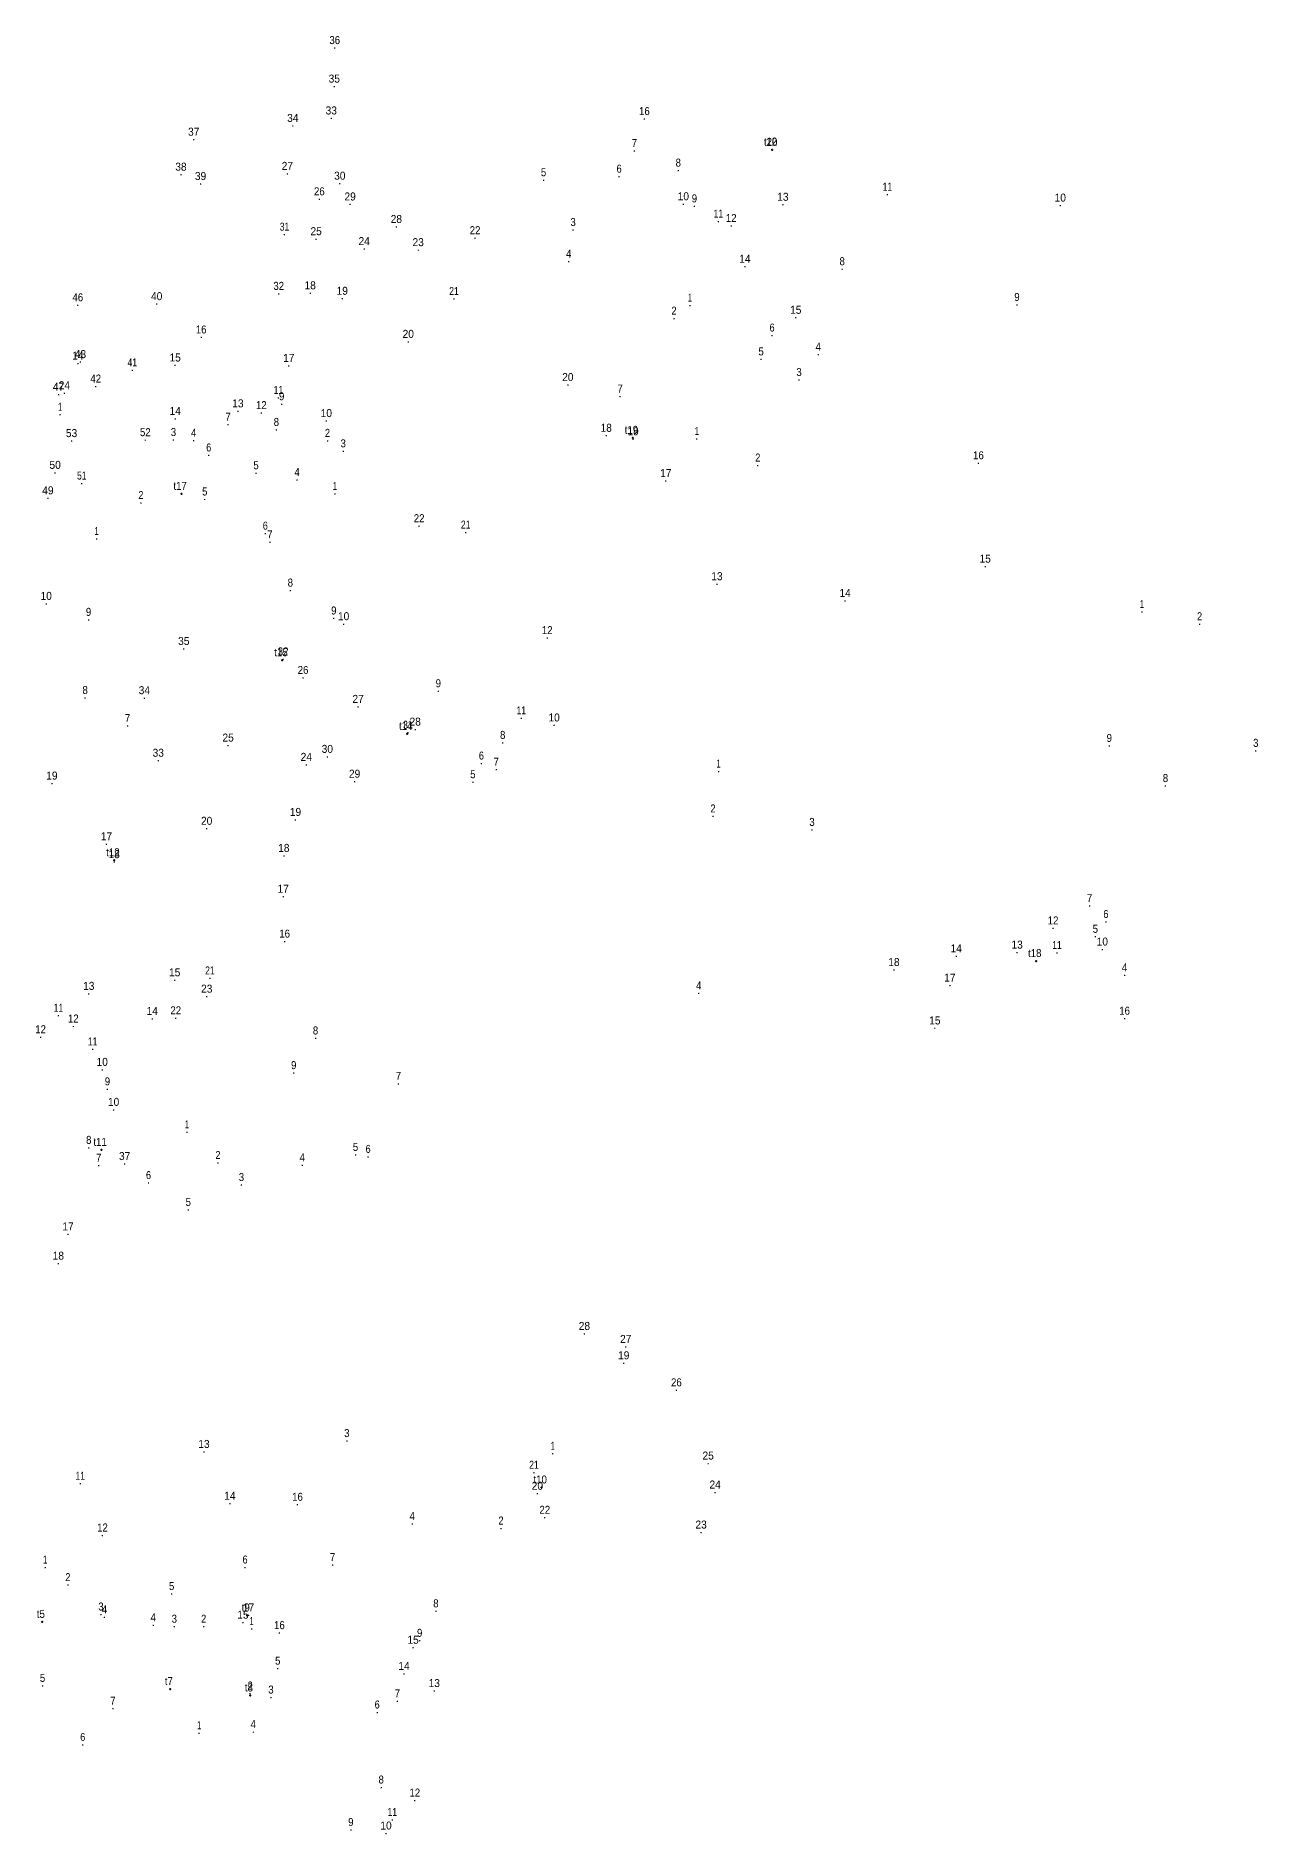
# Model space of a CAD drawing. Header units: metres. Extents: x 9371 to 11025, y 7846 to 11008.
# Drawn here: x 10261 to 11025, y 9839 to 10963 of the extents above; entities that cross this region are included whole.
import ezdxf
from ezdxf.enums import TextEntityAlignment as Align

# ---------------------------------------------------------------- set-up
doc = ezdxf.new("R2010")
doc.units = ezdxf.units.M
doc.header["$LTSCALE"] = 2
doc.layers.add('10', color=7, linetype='Continuous', lineweight=13)
doc.layers.add('11', color=7, linetype='Continuous', lineweight=13)
doc.layers.add('12', color=7, linetype='Continuous')

msp = doc.modelspace()

# ---------------------------------------------------------------- hatches: boundary and pattern name
at = {"layer": '10'}
for points in [[(10721.075, 10892, 1), (10720.925, 10892, 1)], [(10634.075, 10712, 1), (10633.925, 10712, 1)], [(10352.075, 10677, 1), (10351.925, 10677, 1)], [(10415.075, 10573, 1), (10414.925, 10573, 1)], [(10493.075, 10527, 1), (10492.925, 10527, 1)], [(10310.075, 10448, 1), (10309.925, 10448, 1)], [(10886.075, 10385, 1), (10885.925, 10385, 1)], [(10302.075, 10267, 1), (10301.925, 10267, 1)], [(10577.075, 10056, 1), (10576.925, 10056, 1)], [(10265.075, 9972, 1), (10264.925, 9972, 1)], [(10393.075, 9976, 1), (10392.925, 9976, 1)], [(10345.075, 9930, 1), (10344.925, 9930, 1)], [(10395.075, 9926, 1), (10394.925, 9926, 1)]]:
    msp.add_hatch(color=256, dxfattribs=at).paths.add_polyline_path(points)

# ---------------------------------------------------------------- linework, layer by layer
for p, q in [((10720.69, 10892), (10720.38, 10892)), ((10721, 10892.62), (10721, 10892.31)), ((10721, 10891.69), (10721, 10891.38)), ((10721.62, 10892), (10721.31, 10892)), ((10633.69, 10712), (10633.38, 10712)), ((10634, 10712.62), (10634, 10712.31)), ((10634, 10711.69), (10634, 10711.38)), ((10634.62, 10712), (10634.31, 10712)), ((10351.69, 10677), (10351.38, 10677)), ((10352, 10677.62), (10352, 10677.31)), ((10352, 10676.69), (10352, 10676.38)), ((10352.62, 10677), (10352.31, 10677)), ((10414.69, 10573), (10414.38, 10573)), ((10415, 10573.62), (10415, 10573.31)), ((10415, 10572.69), (10415, 10572.38)), ((10415.62, 10573), (10415.31, 10573)), ((10492.69, 10527), (10492.38, 10527)), ((10493, 10527.62), (10493, 10527.31)), ((10493, 10526.69), (10493, 10526.38)), ((10493.62, 10527), (10493.31, 10527)), ((10309.69, 10448), (10309.38, 10448)), ((10310, 10448.62), (10310, 10448.31)), ((10310, 10447.69), (10310, 10447.38)), ((10310.62, 10448), (10310.31, 10448)), ((10885.69, 10385), (10885.38, 10385)), ((10886, 10385.62), (10886, 10385.31)), ((10886, 10384.69), (10886, 10384.38)), ((10886.62, 10385), (10886.31, 10385)), ((10301.69, 10267), (10301.38, 10267)), ((10302, 10267.62), (10302, 10267.31)), ((10302, 10266.69), (10302, 10266.38)), ((10302.62, 10267), (10302.31, 10267)), ((10576.69, 10056), (10576.38, 10056)), ((10577, 10056.62), (10577, 10056.31)), ((10577, 10055.69), (10577, 10055.38)), ((10577.62, 10056), (10577.31, 10056)), ((10264.69, 9972), (10264.38, 9972)), ((10265, 9972.62), (10265, 9972.31)), ((10265, 9971.69), (10265, 9971.38)), ((10265.62, 9972), (10265.31, 9972)), ((10392.69, 9976), (10392.38, 9976)), ((10393, 9976.62), (10393, 9976.31)), ((10393, 9975.69), (10393, 9975.38)), ((10393.62, 9976), (10393.31, 9976)), ((10344.69, 9930), (10344.38, 9930)), ((10345, 9930.62), (10345, 9930.31)), ((10345, 9929.69), (10345, 9929.38)), ((10345.62, 9930), (10345.31, 9930)), ((10394.69, 9926), (10394.38, 9926)), ((10395, 9926.62), (10395, 9926.31)), ((10395, 9925.69), (10395, 9925.38)), ((10395.62, 9926), (10395.31, 9926))]:
    msp.add_line(p, q, dxfattribs=at)
for centre, radius in [((10721, 10892), 0.312), ((10721, 10892), 0.075), ((10634, 10712), 0.312), ((10634, 10712), 0.075), ((10352, 10677), 0.312), ((10352, 10677), 0.075), ((10415, 10573), 0.312), ((10415, 10573), 0.075), ((10493, 10527), 0.312), ((10493, 10527), 0.075), ((10310, 10448), 0.312), ((10310, 10448), 0.075), ((10886, 10385), 0.312), ((10886, 10385), 0.075), ((10302, 10267), 0.312), ((10302, 10267), 0.075), ((10577, 10056), 0.312), ((10577, 10056), 0.075), ((10265, 9972), 0.312), ((10265, 9972), 0.075), ((10393, 9976), 0.312), ((10393, 9976), 0.075), ((10345, 9930), 0.312), ((10345, 9930), 0.075), ((10395, 9926), 0.312), ((10395, 9926), 0.075)]:
    msp.add_circle(centre, radius, dxfattribs=at)
at = {"layer": '11'}
for p, q in [((10448.09, 10955.6), (10447.47, 10955.6)), ((10447.78, 10955.91), (10447.78, 10955.29)), ((10447.81, 10931.53), (10447.19, 10931.53)), ((10447.5, 10931.84), (10447.5, 10931.22)), ((10445.6, 10911.93), (10445.6, 10911.31)), ((10421.9, 10906.94), (10421.28, 10906.94)), ((10421.59, 10907.25), (10421.59, 10906.63)), ((10445.91, 10911.62), (10445.29, 10911.62)), ((10641.59, 10911.21), (10640.97, 10911.21)), ((10641.28, 10911.52), (10641.28, 10910.9)), ((10359.97, 10898.33), (10359.35, 10898.33)), ((10359.66, 10898.64), (10359.66, 10898.02)), ((10635.31, 10891.24), (10634.69, 10891.24)), ((10635, 10891.55), (10635, 10890.93)), ((10721.14, 10892.17), (10720.52, 10892.17)), ((10720.83, 10892.48), (10720.83, 10891.86)), ((10662.73, 10879.03), (10662.11, 10879.03)), ((10662.42, 10879.34), (10662.42, 10878.72)), ((10351.99, 10876.46), (10351.37, 10876.46)), ((10351.68, 10876.77), (10351.68, 10876.15)), ((10364.24, 10870.65), (10363.62, 10870.65)), ((10363.93, 10870.96), (10363.93, 10870.34)), ((10418.48, 10876.98), (10417.86, 10876.98)), ((10418.17, 10877.29), (10418.17, 10876.67)), ((10451.25, 10870.84), (10450.63, 10870.84)), ((10450.94, 10871.15), (10450.94, 10870.53)), ((10578.57, 10872.99), (10577.95, 10872.99)), ((10578.26, 10873.3), (10578.26, 10872.68)), ((10625.77, 10875.23), (10625.15, 10875.23)), ((10625.46, 10875.54), (10625.46, 10874.92)), ((10438.47, 10861.07), (10437.85, 10861.07)), ((10438.16, 10861.38), (10438.16, 10860.76)), ((10457.7, 10857.86), (10457.08, 10857.86)), ((10457.39, 10858.17), (10457.39, 10857.55)), ((10665.91, 10858), (10665.29, 10858)), ((10665.6, 10858.31), (10665.6, 10857.69)), ((10672.82, 10856.66), (10672.2, 10856.66)), ((10672.51, 10856.97), (10672.51, 10856.35)), ((10728.11, 10857.67), (10727.49, 10857.67)), ((10727.8, 10857.98), (10727.8, 10857.36)), ((10793.4, 10863.96), (10792.78, 10863.96)), ((10793.09, 10864.27), (10793.09, 10863.65)), ((10901.42, 10857.15), (10900.8, 10857.15)), ((10901.11, 10857.46), (10901.11, 10856.84)), ((10687.77, 10847.16), (10687.15, 10847.16)), ((10687.46, 10847.47), (10687.46, 10846.85)), ((10695.5, 10844.71), (10695.5, 10844.09)), ((10416.69, 10839), (10416.07, 10839)), ((10416.38, 10839.31), (10416.38, 10838.69)), ((10436.47, 10836.15), (10435.85, 10836.15)), ((10436.16, 10836.46), (10436.16, 10835.84)), ((10486.58, 10843.78), (10485.96, 10843.78)), ((10486.27, 10844.09), (10486.27, 10843.47)), ((10535.79, 10836.79), (10535.17, 10836.79)), ((10535.48, 10837.1), (10535.48, 10836.48)), ((10597.03, 10841.9), (10596.41, 10841.9)), ((10596.72, 10842.21), (10596.72, 10841.59)), ((10695.81, 10844.4), (10695.19, 10844.4)), ((10466.48, 10829.95), (10465.86, 10829.95)), ((10466.17, 10830.26), (10466.17, 10829.64)), ((10500.22, 10829.3), (10499.6, 10829.3)), ((10499.91, 10829.61), (10499.91, 10828.99)), ((10594.29, 10822.06), (10593.67, 10822.06)), ((10593.98, 10822.37), (10593.98, 10821.75)), ((10704.38, 10818.94), (10703.76, 10818.94)), ((10704.07, 10819.25), (10704.07, 10818.63)), ((10765.14, 10817.39), (10764.52, 10817.39)), ((10764.83, 10817.7), (10764.83, 10817.08)), ((10413.1, 10801.99), (10412.48, 10801.99)), ((10412.79, 10802.3), (10412.79, 10801.68)), ((10432.74, 10802.34), (10432.12, 10802.34)), ((10432.43, 10802.65), (10432.43, 10802.03)), ((10287.56, 10794.84), (10286.94, 10794.84)), ((10287.25, 10795.15), (10287.25, 10794.53)), ((10336.84, 10795.57), (10336.22, 10795.57)), ((10336.53, 10795.88), (10336.53, 10795.26)), ((10452.77, 10798.92), (10452.15, 10798.92)), ((10452.46, 10799.23), (10452.46, 10798.61)), ((10522.6, 10798.81), (10521.98, 10798.81)), ((10522.29, 10799.12), (10522.29, 10798.5)), ((10670.01, 10794.69), (10669.39, 10794.69)), ((10669.7, 10795), (10669.7, 10794.38)), ((10874.35, 10795.06), (10873.73, 10795.06)), ((10874.04, 10795.37), (10874.04, 10794.75)), ((10660.07, 10786.48), (10659.45, 10786.48)), ((10659.76, 10786.79), (10659.76, 10786.17)), ((10736.13, 10787.04), (10735.51, 10787.04)), ((10735.82, 10787.35), (10735.82, 10786.73)), ((10364.63, 10774.73), (10364.01, 10774.73)), ((10364.32, 10775.04), (10364.32, 10774.42)), ((10494.02, 10772), (10493.4, 10772)), ((10493.71, 10772.31), (10493.71, 10771.69)), ((10721.35, 10775.94), (10720.73, 10775.94)), ((10721.04, 10776.25), (10721.04, 10775.63)), ((10287.58, 10758.41), (10286.96, 10758.41)), ((10287.27, 10758.72), (10287.27, 10758.1)), ((10289.21, 10759.34), (10288.59, 10759.34)), ((10288.9, 10759.65), (10288.9, 10759.03)), ((10348.37, 10757.22), (10347.75, 10757.22)), ((10348.06, 10757.53), (10348.06, 10756.91)), ((10419.37, 10756.96), (10418.75, 10756.96)), ((10419.06, 10757.27), (10419.06, 10756.65)), ((10714.51, 10761.03), (10713.89, 10761.03)), ((10714.2, 10761.34), (10714.2, 10760.72)), ((10750.19, 10763.97), (10749.57, 10763.97)), ((10749.88, 10764.28), (10749.88, 10763.66)), ((10298.75, 10744.06), (10298.13, 10744.06)), ((10298.44, 10744.37), (10298.44, 10743.75)), ((10321.58, 10754.19), (10320.96, 10754.19)), ((10321.27, 10754.5), (10321.27, 10753.88)), ((10593.73, 10744.98), (10593.11, 10744.98)), ((10593.42, 10745.29), (10593.42, 10744.67)), ((10738.2, 10748.15), (10737.58, 10748.15)), ((10737.89, 10748.46), (10737.89, 10747.84)), ((10275.53, 10738.98), (10274.91, 10738.98)), ((10275.22, 10739.29), (10275.22, 10738.67)), ((10279.18, 10739.89), (10278.56, 10739.89)), ((10278.87, 10740.2), (10278.87, 10739.58)), ((10412.87, 10736.98), (10412.25, 10736.98)), ((10412.56, 10737.29), (10412.56, 10736.67)), ((10414.93, 10733), (10414.31, 10733)), ((10414.62, 10733.31), (10414.62, 10732.69)), ((10626.37, 10737.81), (10625.75, 10737.81)), ((10626.06, 10738.12), (10626.06, 10737.5)), ((10276.47, 10726.39), (10275.85, 10726.39)), ((10276.16, 10726.7), (10276.16, 10726.08)), ((10348.41, 10723.83), (10347.79, 10723.83)), ((10348.1, 10724.14), (10348.1, 10723.52)), ((10387.59, 10728.55), (10386.97, 10728.55)), ((10387.28, 10728.86), (10387.28, 10728.24)), ((10402.2, 10727.44), (10401.58, 10727.44)), ((10401.89, 10727.75), (10401.89, 10727.13)), ((10442.83, 10722.49), (10442.21, 10722.49)), ((10442.52, 10722.8), (10442.52, 10722.18)), ((10283.64, 10709.97), (10283.02, 10709.97)), ((10283.33, 10710.28), (10283.33, 10709.66)), ((10329.74, 10710.55), (10329.12, 10710.55)), ((10329.43, 10710.86), (10329.43, 10710.24)), ((10347.31, 10710.63), (10346.69, 10710.63)), ((10347, 10710.94), (10347, 10710.32)), ((10359.92, 10710.14), (10359.3, 10710.14)), ((10359.61, 10710.45), (10359.61, 10709.83)), ((10381.42, 10720.15), (10380.8, 10720.15)), ((10381.11, 10720.46), (10381.11, 10719.84)), ((10411.62, 10716.95), (10411, 10716.95)), ((10411.31, 10717.26), (10411.31, 10716.64)), ((10443.57, 10710.12), (10442.95, 10710.12)), ((10443.26, 10710.43), (10443.26, 10709.81)), ((10617.7, 10713.28), (10617.08, 10713.28)), ((10617.39, 10713.59), (10617.39, 10712.97)), ((10634.49, 10711.1), (10633.87, 10711.1)), ((10634.18, 10711.41), (10634.18, 10710.79)), ((10674.3, 10711.26), (10673.68, 10711.26)), ((10673.99, 10711.57), (10673.99, 10710.95)), ((10369.35, 10701), (10368.73, 10701)), ((10369.04, 10701.31), (10369.04, 10700.69)), ((10453.36, 10703.57), (10452.74, 10703.57)), ((10453.05, 10703.88), (10453.05, 10703.26)), ((10273.39, 10690.11), (10272.77, 10690.11)), ((10273.08, 10690.42), (10273.08, 10689.8)), ((10398.92, 10689.86), (10398.3, 10689.86)), ((10398.61, 10690.17), (10398.61, 10689.55)), ((10712.42, 10694.71), (10711.8, 10694.71)), ((10712.11, 10695.02), (10712.11, 10694.4)), ((10850.28, 10696.12), (10849.66, 10696.12)), ((10849.97, 10696.43), (10849.97, 10695.81)), ((10290.04, 10683.43), (10289.42, 10683.43)), ((10289.73, 10683.74), (10289.73, 10683.12)), ((10424.56, 10685.62), (10423.94, 10685.62)), ((10424.25, 10685.93), (10424.25, 10685.31)), ((10448.23, 10676.91), (10447.61, 10676.91)), ((10447.92, 10677.22), (10447.92, 10676.6)), ((10654.92, 10684.98), (10654.3, 10684.98)), ((10654.61, 10685.29), (10654.61, 10684.67)), ((10268.87, 10674.2), (10268.25, 10674.2)), ((10268.56, 10674.51), (10268.56, 10673.89)), ((10326.95, 10671.28), (10326.33, 10671.28)), ((10326.64, 10671.59), (10326.64, 10670.97)), ((10366.89, 10673.47), (10366.27, 10673.47)), ((10366.58, 10673.78), (10366.58, 10673.16)), ((10500.83, 10656.78), (10500.21, 10656.78)), ((10500.52, 10657.09), (10500.52, 10656.47)), ((10299.33, 10648.84), (10298.71, 10648.84)), ((10299.02, 10649.15), (10299.02, 10648.53)), ((10404.71, 10652.13), (10404.09, 10652.13)), ((10404.4, 10652.44), (10404.4, 10651.82)), ((10407.55, 10646.7), (10406.93, 10646.7)), ((10407.24, 10647.01), (10407.24, 10646.39)), ((10529.9, 10652.79), (10529.28, 10652.79)), ((10529.59, 10653.1), (10529.59, 10652.48)), ((10854.5, 10631.48), (10853.88, 10631.48)), ((10854.19, 10631.79), (10854.19, 10631.17)), ((10686.91, 10620.52), (10686.29, 10620.52)), ((10686.6, 10620.83), (10686.6, 10620.21)), ((10267.49, 10608.55), (10267.49, 10607.93)), ((10420.33, 10616.55), (10419.71, 10616.55)), ((10420.02, 10616.86), (10420.02, 10616.24)), ((10766.98, 10610.06), (10766.36, 10610.06)), ((10766.67, 10610.37), (10766.67, 10609.75)), ((10267.8, 10608.24), (10267.18, 10608.24)), ((10294.26, 10598.24), (10293.64, 10598.24)), ((10293.95, 10598.55), (10293.95, 10597.93)), ((10447.5, 10599.1), (10446.88, 10599.1)), ((10447.19, 10599.41), (10447.19, 10598.79)), ((10952.48, 10603.19), (10951.86, 10603.19)), ((10952.17, 10603.5), (10952.17, 10602.88)), ((10453.63, 10595.55), (10453.01, 10595.55)), ((10453.32, 10595.86), (10453.32, 10595.24)), ((10580.82, 10586.81), (10580.2, 10586.81)), ((10580.51, 10587.12), (10580.51, 10586.5)), ((10988.48, 10595.52), (10987.86, 10595.52)), ((10988.17, 10595.83), (10988.17, 10595.21)), ((10353.76, 10580.04), (10353.14, 10580.04)), ((10353.45, 10580.35), (10353.45, 10579.73)), ((10415.83, 10573.54), (10415.21, 10573.54)), ((10415.52, 10573.85), (10415.52, 10573.23)), ((10428.28, 10561.93), (10427.66, 10561.93)), ((10427.97, 10562.24), (10427.97, 10561.62)), ((10512.8, 10553.63), (10512.18, 10553.63)), ((10512.49, 10553.94), (10512.49, 10553.32)), ((10292.13, 10549.4), (10291.51, 10549.4)), ((10291.82, 10549.71), (10291.82, 10549.09)), ((10329.13, 10549.27), (10328.51, 10549.27)), ((10328.82, 10549.58), (10328.82, 10548.96)), ((10462.68, 10543.84), (10462.06, 10543.84)), ((10462.37, 10544.15), (10462.37, 10543.53)), ((10318.61, 10531.82), (10317.99, 10531.82)), ((10318.3, 10532.13), (10318.3, 10531.51)), ((10498.04, 10529.95), (10498.04, 10529.33)), ((10564.66, 10536.69), (10564.04, 10536.69)), ((10564.35, 10537), (10564.35, 10536.38)), ((10585.16, 10532.24), (10584.54, 10532.24)), ((10584.85, 10532.55), (10584.85, 10531.93)), ((10381.47, 10519.67), (10380.85, 10519.67)), ((10381.16, 10519.98), (10381.16, 10519.36)), ((10493.76, 10527.65), (10493.14, 10527.65)), ((10493.45, 10527.96), (10493.45, 10527.34)), ((10498.35, 10529.64), (10497.73, 10529.64)), ((10553.04, 10521.35), (10552.42, 10521.35)), ((10552.73, 10521.66), (10552.73, 10521.04)), ((10932.04, 10519.43), (10931.42, 10519.43)), ((10931.73, 10519.74), (10931.73, 10519.12)), ((10337.82, 10510.19), (10337.2, 10510.19)), ((10337.51, 10510.5), (10337.51, 10509.88)), ((10430.32, 10507.62), (10429.7, 10507.62)), ((10430.01, 10507.93), (10430.01, 10507.31)), ((10443.46, 10512.61), (10442.84, 10512.61)), ((10443.15, 10512.92), (10443.15, 10512.3)), ((10539.73, 10508.42), (10539.11, 10508.42)), ((10539.42, 10508.73), (10539.42, 10508.11)), ((11023.57, 10516.38), (11022.95, 10516.38)), ((11023.26, 10516.69), (11023.26, 10516.07)), ((10271.05, 10496.23), (10271.05, 10495.61)), ((10460.49, 10497.09), (10459.87, 10497.09)), ((10460.18, 10497.4), (10460.18, 10496.78)), ((10534.39, 10496.77), (10533.77, 10496.77)), ((10534.08, 10497.08), (10534.08, 10496.46)), ((10548.98, 10504.62), (10548.36, 10504.62)), ((10548.67, 10504.93), (10548.67, 10504.31)), ((10687.89, 10503.45), (10687.27, 10503.45)), ((10687.58, 10503.76), (10687.58, 10503.14)), ((10271.36, 10495.92), (10270.74, 10495.92)), ((10967.15, 10494.37), (10966.53, 10494.37)), ((10966.84, 10494.68), (10966.84, 10494.06)), ((10684.46, 10475.36), (10683.84, 10475.36)), ((10684.15, 10475.67), (10684.15, 10475.05)), ((10368.05, 10467.66), (10367.43, 10467.66)), ((10367.74, 10467.97), (10367.74, 10467.35)), ((10423.54, 10473.21), (10422.92, 10473.21)), ((10423.23, 10473.52), (10423.23, 10472.9)), ((10746.28, 10466.96), (10745.66, 10466.96)), ((10745.97, 10467.27), (10745.97, 10466.65)), ((10305.43, 10457.97), (10304.81, 10457.97)), ((10305.12, 10458.28), (10305.12, 10457.66)), ((10310.27, 10446.82), (10309.65, 10446.82)), ((10309.96, 10447.13), (10309.96, 10446.51)), ((10416.28, 10450.72), (10415.66, 10450.72)), ((10415.97, 10451.03), (10415.97, 10450.41)), ((10415.87, 10425.18), (10415.25, 10425.18)), ((10415.56, 10425.49), (10415.56, 10424.87)), ((10919.75, 10419.44), (10919.13, 10419.44)), ((10919.44, 10419.75), (10919.44, 10419.13)), ((10929.94, 10409.43), (10929.32, 10409.43)), ((10929.63, 10409.74), (10929.63, 10409.12)), ((10416.79, 10397.14), (10416.17, 10397.14)), ((10416.48, 10397.45), (10416.48, 10396.83)), ((10896.93, 10405.4), (10896.31, 10405.4)), ((10896.62, 10405.71), (10896.62, 10405.09)), ((10923.33, 10400.15), (10922.71, 10400.15)), ((10923.02, 10400.46), (10923.02, 10399.84)), ((10836.4, 10387.94), (10835.78, 10387.94)), ((10836.09, 10388.25), (10836.09, 10387.63)), ((10874.43, 10390.29), (10873.81, 10390.29)), ((10874.12, 10390.6), (10874.12, 10389.98)), ((10899.37, 10390.05), (10898.75, 10390.05)), ((10899.06, 10390.36), (10899.06, 10389.74)), ((10927.69, 10392.19), (10927.07, 10392.19)), ((10927.38, 10392.5), (10927.38, 10391.88)), ((10348.08, 10372.97), (10347.46, 10372.97)), ((10347.77, 10373.28), (10347.77, 10372.66)), ((10370.06, 10374.14), (10369.44, 10374.14)), ((10369.75, 10374.45), (10369.75, 10373.83)), ((10797.49, 10379.39), (10796.87, 10379.39)), ((10797.18, 10379.7), (10797.18, 10379.08)), ((10941.58, 10375.98), (10940.96, 10375.98)), ((10941.27, 10376.29), (10941.27, 10375.67)), ((10294.41, 10364.5), (10293.79, 10364.5)), ((10294.1, 10364.81), (10294.1, 10364.19)), ((10368.11, 10362.75), (10367.49, 10362.75)), ((10367.8, 10363.06), (10367.8, 10362.44)), ((10675.54, 10364.74), (10674.92, 10364.74)), ((10675.23, 10365.05), (10675.23, 10364.43)), ((10832.46, 10369.63), (10831.84, 10369.63)), ((10832.15, 10369.94), (10832.15, 10369.32)), ((10275.44, 10350.8), (10274.82, 10350.8)), ((10275.13, 10351.11), (10275.13, 10350.49)), ((10284.73, 10344.1), (10284.11, 10344.1)), ((10284.42, 10344.41), (10284.42, 10343.79)), ((10334.07, 10348.81), (10333.45, 10348.81)), ((10333.76, 10349.12), (10333.76, 10348.5)), ((10348.76, 10349.22), (10348.14, 10349.22)), ((10348.45, 10349.53), (10348.45, 10348.91)), ((10823.04, 10342.89), (10822.42, 10342.89)), ((10822.73, 10343.2), (10822.73, 10342.58)), ((10941.61, 10348.97), (10940.99, 10348.97)), ((10941.3, 10349.28), (10941.3, 10348.66)), ((10264.3, 10337.39), (10263.68, 10337.39)), ((10263.99, 10337.7), (10263.99, 10337.08)), ((10296.78, 10329.77), (10296.16, 10329.77)), ((10296.47, 10330.08), (10296.47, 10329.46)), ((10436.07, 10336.61), (10435.45, 10336.61)), ((10435.76, 10336.92), (10435.76, 10336.3)), ((10302.79, 10317), (10302.17, 10317)), ((10302.48, 10317.31), (10302.48, 10316.69)), ((10305.76, 10305.12), (10305.76, 10304.5)), ((10422.47, 10314.97), (10421.85, 10314.97)), ((10422.16, 10315.28), (10422.16, 10314.66)), ((10487.92, 10308.25), (10487.3, 10308.25)), ((10487.61, 10308.56), (10487.61, 10307.94)), ((10306.07, 10304.81), (10305.45, 10304.81)), ((10309.91, 10292), (10309.29, 10292)), ((10309.6, 10292.31), (10309.6, 10291.69)), ((10355.77, 10277.97), (10355.15, 10277.97)), ((10355.46, 10278.28), (10355.46, 10277.66)), ((10294.41, 10268.24), (10293.79, 10268.24)), ((10294.1, 10268.55), (10294.1, 10267.93)), ((10461.06, 10263.83), (10460.44, 10263.83)), ((10460.75, 10264.14), (10460.75, 10263.52)), ((10468.95, 10262.61), (10468.33, 10262.61)), ((10468.64, 10262.92), (10468.64, 10262.3)), ((10300.64, 10257.14), (10300.02, 10257.14)), ((10300.33, 10257.45), (10300.33, 10256.83)), ((10316.81, 10258.13), (10316.19, 10258.13)), ((10316.5, 10258.44), (10316.5, 10257.82)), ((10375.1, 10258.79), (10374.48, 10258.79)), ((10374.79, 10259.1), (10374.79, 10258.48)), ((10427.8, 10257.29), (10427.18, 10257.29)), ((10427.49, 10257.6), (10427.49, 10256.98)), ((10331.72, 10246.24), (10331.1, 10246.24)), ((10331.41, 10246.55), (10331.41, 10245.93)), ((10389.8, 10245.01), (10389.18, 10245.01)), ((10389.49, 10245.32), (10389.49, 10244.7)), ((10356.58, 10229.44), (10355.96, 10229.44)), ((10356.27, 10229.75), (10356.27, 10229.13)), ((10281.43, 10214.17), (10280.81, 10214.17)), ((10281.12, 10214.48), (10281.12, 10213.86)), ((10275.37, 10195.86), (10274.75, 10195.86)), ((10275.06, 10196.17), (10275.06, 10195.55)), ((10604.08, 10151.97), (10603.46, 10151.97)), ((10603.77, 10152.28), (10603.77, 10151.66)), ((10629.9, 10143.84), (10629.28, 10143.84)), ((10629.59, 10144.15), (10629.59, 10143.53)), ((10628.64, 10133.59), (10628.02, 10133.59)), ((10628.33, 10133.9), (10628.33, 10133.28)), ((10661.55, 10116.71), (10660.93, 10116.71)), ((10661.24, 10117.02), (10661.24, 10116.4)), ((10455.66, 10084.99), (10455.04, 10084.99)), ((10455.35, 10085.3), (10455.35, 10084.68)), ((10366.38, 10078.21), (10365.76, 10078.21)), ((10366.07, 10078.52), (10366.07, 10077.9)), ((10584.29, 10077.03), (10583.67, 10077.03)), ((10583.98, 10077.34), (10583.98, 10076.72)), ((10681.41, 10070.93), (10680.79, 10070.93)), ((10681.1, 10071.24), (10681.1, 10070.62)), ((10289.04, 10058.32), (10288.42, 10058.32)), ((10288.73, 10058.63), (10288.73, 10058.01)), ((10572.56, 10065.21), (10571.94, 10065.21)), ((10572.25, 10065.52), (10572.25, 10064.9)), ((10574.71, 10052.07), (10574.09, 10052.07)), ((10574.4, 10052.38), (10574.4, 10051.76)), ((10685.77, 10052.84), (10685.15, 10052.84)), ((10685.46, 10053.15), (10685.46, 10052.53)), ((10382.58, 10045.83), (10381.96, 10045.83)), ((10382.27, 10046.14), (10382.27, 10045.52)), ((10424.81, 10045.19), (10424.19, 10045.19)), ((10424.5, 10045.5), (10424.5, 10044.88)), ((10579.33, 10037.06), (10578.71, 10037.06)), ((10579.02, 10037.37), (10579.02, 10036.75)), ((10302.96, 10025.98), (10302.34, 10025.98)), ((10302.65, 10026.29), (10302.65, 10025.67)), ((10496.49, 10033.1), (10495.87, 10033.1)), ((10496.18, 10033.41), (10496.18, 10032.79)), ((10551.97, 10030.34), (10551.35, 10030.34)), ((10551.66, 10030.65), (10551.66, 10030.03)), ((10676.99, 10027.81), (10676.37, 10027.81)), ((10676.68, 10028.12), (10676.68, 10027.5)), ((10267.16, 10005.95), (10266.54, 10005.95)), ((10266.85, 10006.26), (10266.85, 10005.64)), ((10392.06, 10005.97), (10391.44, 10005.97)), ((10391.75, 10006.28), (10391.75, 10005.66)), ((10446.74, 10007.45), (10446.12, 10007.45)), ((10446.43, 10007.76), (10446.43, 10007.14)), ((10281.34, 9994.96), (10280.72, 9994.96)), ((10281.03, 9995.27), (10281.03, 9994.65)), ((10346.17, 9989.39), (10345.55, 9989.39)), ((10345.86, 9989.7), (10345.86, 9989.08)), ((10302.02, 9976.6), (10301.4, 9976.6)), ((10301.71, 9976.91), (10301.71, 9976.29)), ((10304.21, 9974.79), (10303.59, 9974.79)), ((10303.9, 9975.1), (10303.9, 9974.48)), ((10334.64, 9969.77), (10334.02, 9969.77)), ((10334.33, 9970.08), (10334.33, 9969.46)), ((10347.85, 9968.98), (10347.23, 9968.98)), ((10347.54, 9969.29), (10347.54, 9968.67)), ((10366.2, 9969), (10365.58, 9969)), ((10365.89, 9969.31), (10365.89, 9968.69)), ((10390.75, 9971.51), (10390.13, 9971.51)), ((10390.44, 9971.82), (10390.44, 9971.2)), ((10394.21, 9975.99), (10393.59, 9975.99)), ((10393.9, 9976.3), (10393.9, 9975.68)), ((10511.28, 9978.6), (10510.66, 9978.6)), ((10510.97, 9978.91), (10510.97, 9978.29)), ((10396.13, 9967.45), (10395.51, 9967.45)), ((10395.82, 9967.76), (10395.82, 9967.14)), ((10413.53, 9964.95), (10412.91, 9964.95)), ((10413.22, 9965.26), (10413.22, 9964.64)), ((10501.15, 9960.16), (10500.53, 9960.16)), ((10500.84, 9960.47), (10500.84, 9959.85)), ((10497.03, 9955.83), (10496.41, 9955.83)), ((10496.72, 9956.14), (10496.72, 9955.52)), ((10412.47, 9942.77), (10411.85, 9942.77)), ((10412.16, 9943.08), (10412.16, 9942.46)), ((10491.37, 9939.46), (10490.75, 9939.46)), ((10491.06, 9939.77), (10491.06, 9939.15)), ((10265.52, 9932), (10264.9, 9932)), ((10265.21, 9932.31), (10265.21, 9931.69)), ((10395.23, 9927.21), (10394.61, 9927.21)), ((10394.92, 9927.52), (10394.92, 9926.9)), ((10408.24, 9924.7), (10407.62, 9924.7)), ((10407.93, 9925.01), (10407.93, 9924.39)), ((10510.28, 9928.76), (10509.66, 9928.76)), ((10509.97, 9929.07), (10509.97, 9928.45)), ((10309.49, 9917.7), (10308.87, 9917.7)), ((10309.18, 9918.01), (10309.18, 9917.39)), ((10474.6, 9915.34), (10473.98, 9915.34)), ((10474.29, 9915.65), (10474.29, 9915.03)), ((10487.23, 9922.27), (10486.61, 9922.27)), ((10486.92, 9922.58), (10486.92, 9921.96)), ((10363.35, 9902.37), (10362.73, 9902.37)), ((10363.04, 9902.68), (10363.04, 9902.06)), ((10397.15, 9903.07), (10396.53, 9903.07)), ((10396.84, 9903.38), (10396.84, 9902.76)), ((10290.63, 9895.06), (10290.01, 9895.06)), ((10290.32, 9895.37), (10290.32, 9894.75)), ((10477.1, 9868.47), (10476.48, 9868.47)), ((10476.79, 9868.78), (10476.79, 9868.16)), ((10498.12, 9860.32), (10497.5, 9860.32)), ((10497.81, 9860.63), (10497.81, 9860.01)), ((10484.04, 9848.21), (10483.42, 9848.21)), ((10483.73, 9848.52), (10483.73, 9847.9)), ((10458.15, 9841.88), (10457.53, 9841.88)), ((10457.84, 9842.19), (10457.84, 9841.57)), ((10480.13, 9839.71), (10479.51, 9839.71)), ((10479.82, 9840.02), (10479.82, 9839.4))]:
    msp.add_line(p, q, dxfattribs=at)

# ---------------------------------------------------------------- texts
at = {"layer": '12'}
for s, width, p in [('36', 0.9, (10447.775, 10958.1)), ('35', 0.95, (10447.5, 10934.03)), ('34', 0.95, (10421.59, 10909.44)), ('33', 0.95, (10445.6, 10914.12)), ('16', 0.9, (10641.275, 10913.71)), ('37', 0.95, (10359.66, 10900.83)), ('7', 0.9, (10635, 10893.74)), ('t20 ', 0.9, (10720.995, 10894.5)), ('12', 0.9, (10720.825, 10894.67)), ('38', 0.95, (10351.68, 10878.96)), ('39', 0.95, (10363.93, 10873.15)), ('27', 0.95, (10418.17, 10879.48)), ('30', 0.95, (10450.94, 10873.34)), ('5', 0.9, (10578.26, 10875.49)), ('6', 0.85, (10625.455, 10877.73)), ('8', 0.9, (10662.42, 10881.53)), ('26', 0.9, (10438.155, 10863.57)), ('11', 0.8, (10793.095, 10866.46)), ('29', 0.95, (10457.39, 10860.36)), ('10', 0.95, (10665.6, 10860.5)), ('9', 0.9, (10672.51, 10859.16)), ('13', 0.95, (10727.8, 10860.17)), ('10', 0.95, (10901.11, 10859.65)), ('31', 0.8, (10416.385, 10841.5)), ('28', 0.95, (10486.27, 10846.28)), ('3', 0.9, (10596.72, 10844.4)), ('11', 0.8, (10687.465, 10849.66)), ('12', 0.9, (10695.495, 10846.9)), ('25', 0.95, (10436.16, 10838.65)), ('24', 0.95, (10466.17, 10832.45)), ('23', 0.95, (10499.91, 10831.8)), ('22', 0.9, (10535.475, 10839.29)), ('4', 0.9, (10593.98, 10824.56)), ('14', 0.95, (10704.07, 10821.44)), ('8', 0.9, (10764.83, 10819.89)), ('46', 0.9, (10287.245, 10797.34)), ('40', 0.95, (10336.53, 10798.07)), ('32', 0.9, (10412.785, 10804.49)), ('18', 0.95, (10432.43, 10804.84)), ('19', 0.95, (10452.46, 10801.42)), ('21', 0.8, (10522.295, 10801.31)), ('1', 0.65, (10669.705, 10797.19)), ('9', 0.9, (10874.04, 10797.56)), ('2', 0.85, (10659.755, 10788.98)), ('15', 0.95, (10735.82, 10789.54)), ('16', 0.9, (10364.315, 10777.23)), ('20', 0.95, (10493.71, 10774.5)), ('6', 0.85, (10721.035, 10778.44)), ('14', 0.95, (10287.27, 10760.91)), ('43', 0.95, (10288.9, 10761.84)), ('5', 0.9, (10714.2, 10763.53)), ('4', 0.9, (10749.88, 10766.47)), ('41', 0.8, (10321.275, 10756.69)), ('15', 0.95, (10348.06, 10759.72)), ('17', 0.95, (10419.06, 10759.46)), ('3', 0.9, (10737.89, 10750.65)), ('47', 0.95, (10275.22, 10741.48)), ('24', 0.95, (10278.87, 10742.39)), ('42', 0.9, (10298.435, 10746.56)), ('11', 0.8, (10412.565, 10739.48)), ('20', 0.95, (10593.42, 10747.48)), ('7', 0.9, (10626.06, 10740.31)), ('1', 0.65, (10276.165, 10728.89)), ('13', 0.95, (10387.28, 10731.05)), ('12', 0.9, (10401.885, 10729.94)), ('9', 0.9, (10414.62, 10735.5)), ('14', 0.95, (10348.1, 10726.33)), ('7', 0.9, (10381.11, 10722.65)), ('8', 0.9, (10411.31, 10719.45)), ('10', 0.95, (10442.52, 10724.99)), ('18', 0.95, (10617.39, 10715.78)), ('53', 0.95, (10283.33, 10712.47)), ('52', 0.9, (10329.425, 10713.05)), ('3', 0.9, (10347, 10713.13)), ('4', 0.9, (10359.61, 10712.64)), ('2', 0.85, (10443.255, 10712.62)), ('3', 0.9, (10453.05, 10706.07)), ('t19 ', 0.9, (10633.995, 10714.5)), ('19', 0.95, (10634.18, 10713.6)), ('1', 0.65, (10673.995, 10713.76)), ('6', 0.85, (10369.035, 10703.5)), ('2', 0.85, (10712.105, 10697.21)), ('16', 0.9, (10849.965, 10698.62)), ('50', 0.95, (10273.08, 10692.61)), ('51', 0.8, (10289.735, 10685.93)), ('5', 0.9, (10398.61, 10692.36)), ('4', 0.9, (10424.25, 10688.12)), ('17', 0.95, (10654.61, 10687.48)), ('49', 0.95, (10268.56, 10676.7)), ('2', 0.85, (10326.635, 10673.78)), ('t17 ', 0.9, (10351.995, 10679.5)), ('5', 0.9, (10366.58, 10675.97)), ('1', 0.65, (10447.925, 10679.41)), ('1', 0.65, (10299.025, 10651.34)), ('6', 0.85, (10404.395, 10654.63)), ('7', 0.9, (10407.24, 10649.2)), ('22', 0.9, (10500.515, 10659.28)), ('21', 0.8, (10529.595, 10655.29)), ('15', 0.95, (10854.19, 10633.98)), ('8', 0.9, (10420.02, 10619.05)), ('13', 0.95, (10686.6, 10623.02)), ('10', 0.95, (10267.49, 10610.74)), ('14', 0.95, (10766.67, 10612.56)), ('1', 0.65, (10952.175, 10605.69)), ('9', 0.9, (10293.95, 10600.74)), ('9', 0.9, (10447.19, 10601.6)), ('10', 0.95, (10453.32, 10598.05)), ('2', 0.85, (10988.165, 10598.02)), ('35', 0.95, (10353.45, 10582.54)), ('12', 0.9, (10580.505, 10589.31)), ('t15 ', 0.9, (10414.995, 10575.5)), ('32', 0.9, (10415.515, 10576.04)), ('26', 0.9, (10427.965, 10564.43)), ('8', 0.9, (10291.82, 10551.9)), ('34', 0.95, (10328.82, 10551.77)), ('9', 0.9, (10512.49, 10556.13)), ('27', 0.95, (10462.37, 10546.34)), ('11', 0.8, (10564.355, 10539.19)), ('7', 0.9, (10318.3, 10534.32)), ('t14 ', 0.9, (10492.995, 10529.5)), ('31', 0.8, (10493.455, 10530.15)), ('28', 0.95, (10498.04, 10532.14)), ('10', 0.95, (10584.85, 10534.74)), ('25', 0.95, (10381.16, 10522.17)), ('30', 0.95, (10443.15, 10515.11)), ('8', 0.9, (10552.73, 10523.85)), ('9', 0.9, (10931.73, 10521.93)), ('3', 0.9, (11023.26, 10518.88)), ('33', 0.95, (10337.51, 10512.69)), ('24', 0.95, (10430.01, 10510.12)), ('6', 0.85, (10539.415, 10510.92)), ('7', 0.9, (10548.67, 10507.12)), ('1', 0.65, (10687.585, 10505.95)), ('19', 0.95, (10271.05, 10498.42)), ('29', 0.95, (10460.18, 10499.59)), ('5', 0.9, (10534.08, 10499.27)), ('8', 0.9, (10966.84, 10496.87)), ('20', 0.95, (10367.74, 10470.16)), ('19', 0.95, (10423.23, 10475.71)), ('2', 0.85, (10684.145, 10477.86)), ('3', 0.9, (10745.97, 10469.46)), ('17', 0.95, (10305.12, 10460.47)), ('t12 ', 0.9, (10309.995, 10450.5)), ('18', 0.95, (10309.96, 10449.32)), ('18', 0.95, (10415.97, 10453.22)), ('17', 0.95, (10415.56, 10427.68)), ('7', 0.9, (10919.44, 10421.94)), ('12', 0.9, (10896.615, 10407.9)), ('5', 0.9, (10923.02, 10402.65)), ('6', 0.85, (10929.625, 10411.93)), ('16', 0.9, (10416.475, 10399.64)), ('14', 0.95, (10836.09, 10390.44)), ('13', 0.95, (10874.12, 10392.79)), ('11', 0.8, (10899.065, 10392.55)), ('10', 0.95, (10927.38, 10394.69)), ('18', 0.95, (10797.18, 10381.89)), ('t18 ', 0.9, (10885.995, 10387.5)), ('15', 0.95, (10347.77, 10375.47)), ('21', 0.8, (10369.755, 10376.64)), ('17', 0.95, (10832.15, 10372.13)), ('4', 0.9, (10941.27, 10378.48)), ('13', 0.95, (10294.1, 10367)), ('23', 0.95, (10367.8, 10365.25)), ('4', 0.9, (10675.23, 10367.24)), ('11', 0.8, (10275.135, 10353.3)), ('12', 0.9, (10284.415, 10346.6)), ('14', 0.95, (10333.76, 10351.31)), ('22', 0.9, (10348.445, 10351.72)), ('15', 0.95, (10822.73, 10345.39)), ('16', 0.9, (10941.295, 10351.47)), ('12', 0.9, (10263.985, 10339.89)), ('8', 0.9, (10435.76, 10339.11)), ('11', 0.8, (10296.475, 10332.27)), ('10', 0.95, (10302.48, 10319.5)), ('9', 0.9, (10422.16, 10317.47)), ('9', 0.9, (10305.76, 10307.31)), ('7', 0.9, (10487.61, 10310.75)), ('10', 0.95, (10309.6, 10294.5)), ('1', 0.65, (10355.465, 10280.47)), ('8', 0.9, (10294.1, 10270.74)), ('t11 ', 0.9, (10301.995, 10269.5)), ('5', 0.9, (10460.75, 10266.33)), ('7', 0.9, (10300.33, 10259.64)), ('37', 0.95, (10316.5, 10260.63)), ('2', 0.85, (10374.785, 10261.29)), ('4', 0.9, (10427.49, 10259.79)), ('6', 0.85, (10468.635, 10265.11)), ('6', 0.85, (10331.405, 10248.74)), ('3', 0.9, (10389.49, 10247.51)), ('5', 0.9, (10356.27, 10231.94)), ('17', 0.95, (10281.12, 10216.67)), ('18', 0.95, (10275.06, 10198.36)), ('28', 0.95, (10603.77, 10154.47)), ('27', 0.95, (10629.59, 10146.34)), ('19', 0.95, (10628.33, 10136.09)), ('26', 0.9, (10661.235, 10119.21)), ('3', 0.9, (10455.35, 10087.49)), ('13', 0.95, (10366.07, 10080.71)), ('1', 0.65, (10583.985, 10079.53)), ('21', 0.8, (10572.255, 10067.71)), ('25', 0.95, (10681.1, 10073.43)), ('11', 0.8, (10288.735, 10060.82)), ('20', 0.95, (10574.4, 10054.57)), ('t10 ', 0.9, (10576.995, 10058.5)), ('24', 0.95, (10685.46, 10055.34)), ('14', 0.95, (10382.27, 10048.33)), ('16', 0.9, (10424.495, 10047.69)), ('4', 0.9, (10496.18, 10035.6)), ('2', 0.85, (10551.655, 10032.84)), ('22', 0.9, (10579.015, 10039.56)), ('23', 0.95, (10676.68, 10030.31)), ('12', 0.9, (10302.645, 10028.48)), ('1', 0.65, (10266.855, 10008.45)), ('6', 0.85, (10391.745, 10008.47)), ('7', 0.9, (10446.43, 10009.95)), ('2', 0.85, (10281.025, 9997.46)), ('5', 0.9, (10345.86, 9991.89)), ('t5 ', 0.9, (10264.995, 9974.5)), ('3', 0.9, (10301.71, 9979.1)), ('4', 0.9, (10303.9, 9977.29)), ('t9 ', 0.9, (10392.995, 9978.5)), ('17', 0.95, (10393.9, 9978.49)), ('8', 0.9, (10510.97, 9981.1)), ('4', 0.9, (10334.33, 9972.27)), ('3', 0.9, (10347.54, 9971.48)), ('2', 0.85, (10365.885, 9971.5)), ('15', 0.95, (10390.44, 9974.01)), ('1', 0.65, (10395.825, 9969.95)), ('16', 0.9, (10413.215, 9967.45)), ('15', 0.95, (10496.72, 9958.33)), ('9', 0.9, (10500.84, 9962.66)), ('5', 0.9, (10412.16, 9945.27)), ('14', 0.95, (10491.06, 9941.96)), ('5', 0.9, (10265.21, 9934.5)), ('t7 ', 0.9, (10344.995, 9932.5)), ('2', 0.85, (10394.915, 9929.71)), ('13', 0.95, (10509.97, 9931.26)), ('7', 0.9, (10309.18, 9920.2)), ('t8 ', 0.9, (10394.995, 9928.5)), ('3', 0.9, (10407.93, 9927.2)), ('7', 0.9, (10486.92, 9924.77)), ('6', 0.85, (10474.285, 9917.84)), ('6', 0.85, (10290.315, 9897.56)), ('1', 0.65, (10363.045, 9904.87)), ('4', 0.9, (10396.84, 9905.57)), ('8', 0.9, (10476.79, 9870.97)), ('12', 0.9, (10497.805, 9862.82)), ('11', 0.8, (10483.735, 9850.71)), ('9', 0.9, (10457.84, 9844.38)), ('10', 0.95, (10479.82, 9842.21))]:
    msp.add_text(s, height=5, dxfattribs=dict(at, width=width)).set_placement(p, align=Align.CENTER)

doc.saveas('drawing.dxf')
